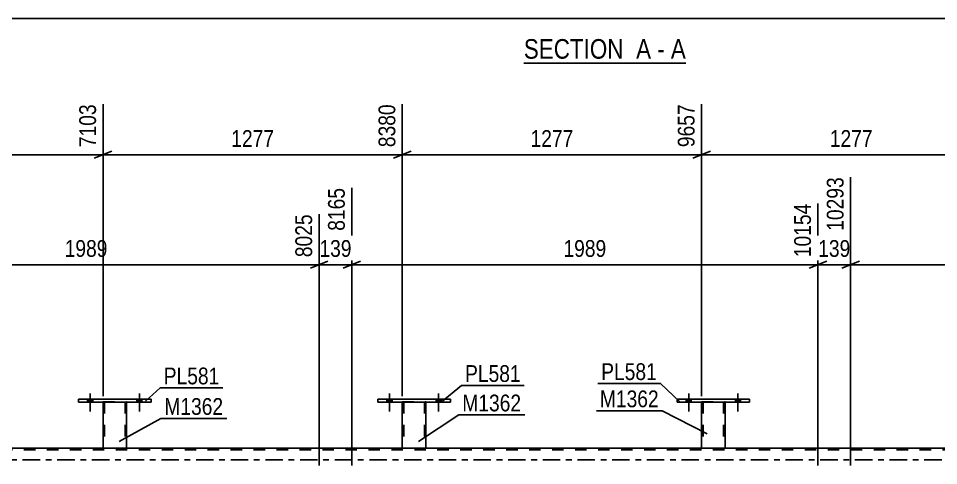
# Model space of a CAD drawing. Header units: millimetres. Extents: x 0 to 841, y 0 to 594.
# Drawn here: x 319.1 to 476.1, y 436.5 to 512.8 of the extents above; entities that cross this region are included whole.
import ezdxf

# ---------------------------------------------------------------- set-up
doc = ezdxf.new("R2010")
doc.units = ezdxf.units.MM
doc.linetypes.add('DXK_LINE_DOT2', pattern=[3.9198, 1.9599, -1.9599])
doc.linetypes.add('DXK_LINE_DOT3', pattern=[5.9187, 2.979, -0.9799, 0.9799, -0.9799])
doc.styles.add('Arial Narrow', font='ARIALN.TTF', dxfattribs={"height": 0.2})

# ---------------------------------------------------------------- blocks, each defined once
blk = doc.blocks.new('Unknown-103609051-11 - 5463')
at = {"color": 6, "linetype": 'Continuous'}
blk.add_line((405.32, 505.18), (432.97, 505.18), dxfattribs=at)
at = {"color": 0, "linetype": 'Continuous'}
for points in [[(423.43, 505.93), (423.43, 509.43), (405.32, 509.43), (405.32, 505.93)], [(427.04, 505.93), (427.04, 509.43), (424.48, 509.43), (424.48, 505.93)], [(429.36, 505.93), (429.36, 509.43), (428.09, 509.43), (428.09, 505.93)], [(432.97, 505.93), (432.97, 509.43), (430.41, 509.43), (430.41, 505.93)]]:
    blk.add_wipeout(points, dxfattribs=at)
at = {"color": 7, "linetype": 'Continuous', "style": 'Arial Narrow'}
for s, p in [('SECTION ', (405.32, 505.93)), ('A', (424.48, 505.93)), ('A', (430.41, 505.93)), ('-', (428.09, 505.93))]:
    blk.add_text(s, height=3.34, dxfattribs=at).set_placement(p)
blk = doc.blocks.new('Bolt-103609051-3812 - 3646')
at = {"linetype": 'Continuous'}
for points in [[(433.02, 447.37), (433.9, 447.37), (433.9, 447.85), (433.02, 447.85)], [(441.42, 447.37), (442.3, 447.37), (442.3, 447.85), (441.42, 447.85)]]:
    blk.add_hatch(color=1, dxfattribs=at).paths.add_polyline_path(points)
at = {"color": 1, "linetype": 'Continuous'}
for p, q in [((433.02, 447.85), (433.02, 447.37)), ((433.46, 448.85), (433.46, 445.73)), ((433.9, 447.85), (433.9, 447.37)), ((441.42, 447.85), (441.42, 447.37)), ((441.86, 448.85), (441.86, 445.73)), ((442.3, 447.85), (442.3, 447.37))]:
    blk.add_line(p, q, dxfattribs=at)
blk = doc.blocks.new('Bolt-103609051-3813 - 3646')
at = {"linetype": 'Continuous'}
for points in [[(433.02, 447.37), (433.9, 447.37), (433.9, 447.85), (433.02, 447.85)], [(441.42, 447.37), (442.3, 447.37), (442.3, 447.85), (441.42, 447.85)]]:
    blk.add_hatch(color=1, dxfattribs=at).paths.add_polyline_path(points)
at = {"color": 1, "linetype": 'Continuous'}
for p, q in [((433.02, 447.85), (433.02, 447.37)), ((433.46, 448.85), (433.46, 445.73)), ((433.9, 447.85), (433.9, 447.37)), ((441.42, 447.85), (441.42, 447.37)), ((441.86, 448.85), (441.86, 445.73)), ((442.3, 447.85), (442.3, 447.37))]:
    blk.add_line(p, q, dxfattribs=at)
blk = doc.blocks.new('Part-103609051-3722 - 3646')
at = {"color": 7, "linetype": 'DXK_LINE_DOT2'}
for p, q in [((435.66, 447.38), (439.66, 447.38)), ((435.66, 447.37), (435.66, 447.38)), ((435.66, 447.38), (435.66, 447.37)), ((435.9, 447.38), (435.9, 439.53)), ((439.42, 447.38), (439.42, 439.53)), ((439.66, 447.38), (439.66, 447.37)), ((439.66, 447.37), (439.66, 447.38)), ((439.36, 439.53), (439.4, 439.53)), ((439.36, 439.53), (439.4, 439.53)), ((439.4, 439.53), (439.42, 439.53)), ((439.4, 439.53), (439.42, 439.53))]:
    blk.add_line(p, q, dxfattribs=at)
at = {"color": 2, "linetype": 'Continuous'}
for p, q in [((435.66, 447.37), (435.66, 439.53)), ((439.66, 447.37), (439.66, 439.53)), ((435.66, 439.53), (439.66, 439.53))]:
    blk.add_line(p, q, dxfattribs=at)
blk = doc.blocks.new('Part-103609051-3727 - 3646')
at = {"color": 2, "linetype": 'Continuous'}
for p, q in [((431.46, 447.85), (431.46, 447.37)), ((443.86, 447.85), (431.46, 447.85)), ((443.86, 447.37), (443.86, 447.85)), ((431.46, 447.37), (443.86, 447.37))]:
    blk.add_line(p, q, dxfattribs=at)
blk = doc.blocks.new('Part-103609051-3732 - 3646')
at = {"color": 7, "linetype": 'DXK_LINE_DOT2'}
for p, q in [((384.58, 447.38), (388.58, 447.38)), ((384.58, 447.37), (384.58, 447.38)), ((384.58, 447.38), (384.58, 447.37)), ((384.82, 447.38), (384.82, 439.53)), ((388.34, 447.38), (388.34, 439.53)), ((388.58, 447.38), (388.58, 447.37)), ((388.58, 447.37), (388.58, 447.38)), ((388.28, 439.53), (388.32, 439.53)), ((388.28, 439.53), (388.32, 439.53)), ((388.32, 439.53), (388.34, 439.53)), ((388.32, 439.53), (388.34, 439.53))]:
    blk.add_line(p, q, dxfattribs=at)
at = {"color": 2, "linetype": 'Continuous'}
for p, q in [((384.58, 447.37), (384.58, 439.53)), ((388.58, 447.37), (388.58, 439.53)), ((384.58, 439.53), (388.58, 439.53))]:
    blk.add_line(p, q, dxfattribs=at)
blk = doc.blocks.new('Part-103609051-3737 - 3646')
at = {"color": 2, "linetype": 'Continuous'}
for p, q in [((380.38, 447.85), (380.38, 447.37)), ((392.78, 447.85), (380.38, 447.85)), ((392.78, 447.37), (392.78, 447.85)), ((380.38, 447.37), (392.78, 447.37))]:
    blk.add_line(p, q, dxfattribs=at)
blk = doc.blocks.new('Part-103609051-3742 - 3646')
at = {"color": 7, "linetype": 'DXK_LINE_DOT2'}
for p, q in [((333.5, 447.38), (337.5, 447.38)), ((333.5, 447.37), (333.5, 447.38)), ((333.5, 447.38), (333.5, 447.37)), ((333.74, 447.38), (333.74, 439.53)), ((337.26, 447.38), (337.26, 439.53)), ((337.5, 447.38), (337.5, 447.37)), ((337.5, 447.37), (337.5, 447.38)), ((337.2, 439.53), (337.24, 439.53)), ((337.2, 439.53), (337.24, 439.53)), ((337.24, 439.53), (337.26, 439.53)), ((337.24, 439.53), (337.26, 439.53))]:
    blk.add_line(p, q, dxfattribs=at)
at = {"color": 2, "linetype": 'Continuous'}
for p, q in [((333.5, 447.37), (333.5, 439.53)), ((337.5, 447.37), (337.5, 439.53)), ((333.5, 439.53), (337.5, 439.53))]:
    blk.add_line(p, q, dxfattribs=at)
blk = doc.blocks.new('Part-103609051-3747 - 3646')
at = {"color": 2, "linetype": 'Continuous'}
for p, q in [((329.3, 447.85), (329.3, 447.37)), ((341.7, 447.85), (329.3, 447.85)), ((341.7, 447.37), (341.7, 447.85)), ((329.3, 447.37), (341.7, 447.37))]:
    blk.add_line(p, q, dxfattribs=at)
blk = doc.blocks.new('Bolt-103609051-3803 - 3646')
at = {"linetype": 'Continuous'}
for points in [[(381.94, 447.37), (382.82, 447.37), (382.82, 447.85), (381.94, 447.85)], [(390.34, 447.37), (391.22, 447.37), (391.22, 447.85), (390.34, 447.85)]]:
    blk.add_hatch(color=1, dxfattribs=at).paths.add_polyline_path(points)
at = {"color": 1, "linetype": 'Continuous'}
for p, q in [((381.94, 447.85), (381.94, 447.37)), ((382.38, 448.85), (382.38, 445.73)), ((382.82, 447.85), (382.82, 447.37)), ((390.34, 447.85), (390.34, 447.37)), ((390.78, 448.85), (390.78, 445.73)), ((391.22, 447.85), (391.22, 447.37))]:
    blk.add_line(p, q, dxfattribs=at)
blk = doc.blocks.new('Bolt-103609051-3804 - 3646')
at = {"linetype": 'Continuous'}
for points in [[(330.86, 447.37), (331.74, 447.37), (331.74, 447.85), (330.86, 447.85)], [(339.26, 447.37), (340.14, 447.37), (340.14, 447.85), (339.26, 447.85)]]:
    blk.add_hatch(color=1, dxfattribs=at).paths.add_polyline_path(points)
at = {"color": 1, "linetype": 'Continuous'}
for p, q in [((330.86, 447.85), (330.86, 447.37)), ((331.3, 448.85), (331.3, 445.73)), ((331.74, 447.85), (331.74, 447.37)), ((339.26, 447.85), (339.26, 447.37)), ((339.7, 448.85), (339.7, 445.73)), ((340.14, 447.85), (340.14, 447.37))]:
    blk.add_line(p, q, dxfattribs=at)
blk = doc.blocks.new('Bolt-103609051-3805 - 3646')
at = {"linetype": 'Continuous'}
for points in [[(330.86, 447.37), (331.74, 447.37), (331.74, 447.85), (330.86, 447.85)], [(339.26, 447.37), (340.14, 447.37), (340.14, 447.85), (339.26, 447.85)]]:
    blk.add_hatch(color=1, dxfattribs=at).paths.add_polyline_path(points)
at = {"color": 1, "linetype": 'Continuous'}
for p, q in [((330.86, 447.85), (330.86, 447.37)), ((331.3, 448.85), (331.3, 445.73)), ((331.74, 447.85), (331.74, 447.37)), ((339.26, 447.85), (339.26, 447.37)), ((339.7, 448.85), (339.7, 445.73)), ((340.14, 447.85), (340.14, 447.37))]:
    blk.add_line(p, q, dxfattribs=at)
blk = doc.blocks.new('Bolt-103609051-3814 - 3646')
at = {"linetype": 'Continuous'}
for points in [[(381.94, 447.37), (382.82, 447.37), (382.82, 447.85), (381.94, 447.85)], [(390.34, 447.37), (391.22, 447.37), (391.22, 447.85), (390.34, 447.85)]]:
    blk.add_hatch(color=1, dxfattribs=at).paths.add_polyline_path(points)
at = {"color": 1, "linetype": 'Continuous'}
for p, q in [((381.94, 447.85), (381.94, 447.37)), ((382.38, 448.85), (382.38, 445.73)), ((382.82, 447.85), (382.82, 447.37)), ((390.34, 447.85), (390.34, 447.37)), ((390.78, 448.85), (390.78, 445.73)), ((391.22, 447.85), (391.22, 447.37))]:
    blk.add_line(p, q, dxfattribs=at)
blk = doc.blocks.new('Part-103609051-4077 - 3646')
at = {"color": 2, "linetype": 'Continuous'}
blk.add_line((486.74, 439.53), (106.7, 439.53), dxfattribs=at)
at = {"color": 7, "linetype": 'DXK_LINE_DOT2'}
blk.add_line((608.1, 439.21), (106.7, 439.21), dxfattribs=at)
at = {"color": 7, "linetype": 'DXK_LINE_DOT3'}
blk.add_line((106.7, 437.53), (608.1, 437.53), dxfattribs=at)
blk = doc.blocks.new('StraightDimension-103609051-6358 - 5463')
at = {"color": 7, "linetype": 'Continuous'}
blk.add_line((64.14, 512.8), (771.24, 512.8), dxfattribs=at)
blk = doc.blocks.new('StraightDimension-103609051-13829 - 3646')
at = {"color": 7, "linetype": 'Continuous'}
for p, q in [((375.96, 436.53), (375.96, 483.89)), ((455.52, 436.53), (455.52, 481.22)), ((377.46, 471.38), (374.46, 470.18)), ((454.02, 470.18), (457.02, 471.38)), ((375.96, 470.78), (455.52, 470.78))]:
    blk.add_line(p, q, dxfattribs=at)
at = {"color": 0, "linetype": 'Continuous'}
blk.add_wipeout([(454.92, 481.82), (450.72, 481.82), (450.72, 471.48), (454.92, 471.48)], dxfattribs=at)
at = {"color": 0}
blk.add_wipeout([(419.99, 471.53), (419.99, 475.73), (411.48, 475.73), (411.48, 471.53)], dxfattribs=at)
at = {"color": 3, "linetype": 'Continuous', "style": 'Arial Narrow'}
blk.add_text('10154', height=2.863, rotation=90.0002, dxfattribs=at).set_placement((454.32, 472.08))
at = {"color": 3, "style": 'Arial Narrow'}
blk.add_text('1989', height=2.863, dxfattribs=at).set_placement((412.08, 472.13))
blk = doc.blocks.new('StraightDimension-103609051-13828 - 3646')
at = {"color": 7, "linetype": 'Continuous'}
for p, q in [((461.09, 436.53), (461.09, 485.72)), ((455.52, 436.53), (455.52, 481.22)), ((454.02, 470.18), (457.02, 471.38)), ((462.59, 471.38), (459.59, 470.18)), ((455.52, 470.78), (461.09, 470.78))]:
    blk.add_line(p, q, dxfattribs=at)
at = {"color": 0}
blk.add_wipeout([(461.65, 471.53), (461.65, 475.73), (454.96, 475.73), (454.96, 471.53)], dxfattribs=at)
at = {"color": 3, "style": 'Arial Narrow'}
blk.add_text('139', height=2.863, dxfattribs=at).set_placement((455.56, 472.13))
at = {"color": 0, "linetype": 'Continuous'}
blk.add_wipeout([(460.49, 486.32), (456.29, 486.32), (456.29, 475.98), (460.49, 475.98)], dxfattribs=at)
at = {"color": 3, "linetype": 'Continuous', "style": 'Arial Narrow'}
blk.add_text('10293', height=2.863, rotation=90.0002, dxfattribs=at).set_placement((459.89, 476.58))
blk = doc.blocks.new('StraightDimension-103609051-14126 - 3646')
at = {"color": 7, "linetype": 'Continuous'}
for p, q in [((384.58, 448.38), (384.58, 498.15)), ((435.66, 448.38), (435.66, 498.15)), ((386.08, 490.14), (383.08, 488.94)), ((434.16, 488.94), (437.16, 490.14)), ((384.58, 489.54), (435.66, 489.54))]:
    blk.add_line(p, q, dxfattribs=at)
at = {"color": 0, "linetype": 'Continuous'}
blk.add_wipeout([(435.06, 498.75), (430.86, 498.75), (430.86, 490.24), (435.06, 490.24)], dxfattribs=at)
at = {"color": 0}
blk.add_wipeout([(414.38, 490.29), (414.38, 494.49), (405.86, 494.49), (405.86, 490.29)], dxfattribs=at)
at = {"color": 3, "linetype": 'Continuous', "style": 'Arial Narrow'}
blk.add_text('9657', height=2.863, rotation=90.0002, dxfattribs=at).set_placement((434.46, 490.84))
at = {"color": 3, "style": 'Arial Narrow'}
blk.add_text('1277', height=2.863, dxfattribs=at).set_placement((406.46, 490.89))
blk = doc.blocks.new('StraightDimension-103609051-13827 - 3646')
at = {"color": 7, "linetype": 'Continuous'}
for p, q in [((461.09, 436.53), (461.09, 485.72)), ((540.65, 436.53), (540.65, 481.22)), ((462.59, 471.38), (459.59, 470.18)), ((539.15, 470.18), (542.15, 471.38)), ((461.09, 470.78), (540.65, 470.78))]:
    blk.add_line(p, q, dxfattribs=at)
at = {"color": 0, "linetype": 'Continuous'}
blk.add_wipeout([(540.05, 481.82), (535.85, 481.82), (535.85, 471.48), (540.05, 471.48)], dxfattribs=at)
at = {"color": 0}
blk.add_wipeout([(505.13, 471.53), (505.13, 475.73), (496.62, 475.73), (496.62, 471.53)], dxfattribs=at)
at = {"color": 3, "linetype": 'Continuous', "style": 'Arial Narrow'}
blk.add_text('12282', height=2.863, rotation=90.0002, dxfattribs=at).set_placement((539.45, 472.08))
at = {"color": 3, "style": 'Arial Narrow'}
blk.add_text('1989', height=2.863, dxfattribs=at).set_placement((497.22, 472.13))
blk = doc.blocks.new('StraightDimension-103609051-13830 - 3646')
at = {"color": 7, "linetype": 'Continuous'}
for p, q in [((375.96, 436.53), (375.96, 483.89)), ((370.38, 436.53), (370.38, 479.39)), ((368.88, 470.18), (371.88, 471.38)), ((377.46, 471.38), (374.46, 470.18)), ((370.38, 470.78), (375.96, 470.78))]:
    blk.add_line(p, q, dxfattribs=at)
at = {"color": 0}
blk.add_wipeout([(376.51, 471.53), (376.51, 475.73), (369.83, 475.73), (369.83, 471.53)], dxfattribs=at)
at = {"color": 3, "style": 'Arial Narrow'}
blk.add_text('139', height=2.863, dxfattribs=at).set_placement((370.43, 472.13))
at = {"color": 0, "linetype": 'Continuous'}
blk.add_wipeout([(375.36, 484.49), (371.16, 484.49), (371.16, 475.98), (375.36, 475.98)], dxfattribs=at)
at = {"color": 3, "linetype": 'Continuous', "style": 'Arial Narrow'}
blk.add_text('8165', height=2.863, rotation=90.0002, dxfattribs=at).set_placement((374.76, 476.58))
blk = doc.blocks.new('StraightDimension-103609051-13831 - 3646')
at = {"color": 7, "linetype": 'Continuous'}
for p, q in [((290.82, 436.53), (290.82, 483.89)), ((370.38, 436.53), (370.38, 479.39)), ((292.32, 471.38), (289.32, 470.18)), ((368.88, 470.18), (371.88, 471.38)), ((290.82, 470.78), (370.38, 470.78))]:
    blk.add_line(p, q, dxfattribs=at)
at = {"color": 0, "linetype": 'Continuous'}
blk.add_wipeout([(369.78, 479.99), (365.58, 479.99), (365.58, 471.48), (369.78, 471.48)], dxfattribs=at)
at = {"color": 0}
blk.add_wipeout([(334.86, 471.53), (334.86, 475.73), (326.35, 475.73), (326.35, 471.53)], dxfattribs=at)
at = {"color": 3, "linetype": 'Continuous', "style": 'Arial Narrow'}
blk.add_text('8025', height=2.863, rotation=90.0002, dxfattribs=at).set_placement((369.18, 472.08))
at = {"color": 3, "style": 'Arial Narrow'}
blk.add_text('1989', height=2.863, dxfattribs=at).set_placement((326.95, 472.13))
blk = doc.blocks.new('StraightDimension-103609051-14125 - 3646')
at = {"color": 7, "linetype": 'Continuous'}
for p, q in [((486.74, 448.38), (486.74, 499.98)), ((435.66, 448.38), (435.66, 498.15)), ((437.16, 490.14), (434.16, 488.94)), ((485.24, 488.94), (488.24, 490.14)), ((435.66, 489.54), (486.74, 489.54))]:
    blk.add_line(p, q, dxfattribs=at)
at = {"color": 0, "linetype": 'Continuous'}
blk.add_wipeout([(486.14, 500.58), (481.94, 500.58), (481.94, 490.24), (486.14, 490.24)], dxfattribs=at)
at = {"color": 0}
blk.add_wipeout([(465.46, 490.29), (465.46, 494.49), (456.94, 494.49), (456.94, 490.29)], dxfattribs=at)
at = {"color": 3, "linetype": 'Continuous', "style": 'Arial Narrow'}
blk.add_text('10934', height=2.863, rotation=90.0002, dxfattribs=at).set_placement((485.54, 490.84))
at = {"color": 3, "style": 'Arial Narrow'}
blk.add_text('1277', height=2.863, dxfattribs=at).set_placement((457.54, 490.89))
blk = doc.blocks.new('StraightDimension-103609051-14127 - 3646')
at = {"color": 7, "linetype": 'Continuous'}
for p, q in [((333.5, 448.38), (333.5, 498.15)), ((384.58, 448.38), (384.58, 498.15)), ((335, 490.14), (332, 488.94)), ((383.08, 488.94), (386.08, 490.14)), ((333.5, 489.54), (384.58, 489.54))]:
    blk.add_line(p, q, dxfattribs=at)
at = {"color": 0, "linetype": 'Continuous'}
blk.add_wipeout([(383.98, 498.75), (379.78, 498.75), (379.78, 490.24), (383.98, 490.24)], dxfattribs=at)
at = {"color": 0}
blk.add_wipeout([(363.3, 490.29), (363.3, 494.49), (354.78, 494.49), (354.78, 490.29)], dxfattribs=at)
at = {"color": 3, "linetype": 'Continuous', "style": 'Arial Narrow'}
blk.add_text('8380', height=2.863, rotation=90.0002, dxfattribs=at).set_placement((383.38, 490.84))
at = {"color": 3, "style": 'Arial Narrow'}
blk.add_text('1277', height=2.863, dxfattribs=at).set_placement((355.38, 490.89))
blk = doc.blocks.new('StraightDimension-103609051-14128 - 3646')
at = {"color": 7, "linetype": 'Continuous'}
for p, q in [((282.42, 448.38), (282.42, 498.15)), ((333.5, 448.38), (333.5, 498.15)), ((283.92, 490.14), (280.92, 488.94)), ((332, 488.94), (335, 490.14)), ((282.42, 489.54), (333.5, 489.54))]:
    blk.add_line(p, q, dxfattribs=at)
at = {"color": 0, "linetype": 'Continuous'}
blk.add_wipeout([(332.9, 498.75), (328.7, 498.75), (328.7, 490.24), (332.9, 490.24)], dxfattribs=at)
at = {"color": 0}
blk.add_wipeout([(312.21, 490.29), (312.21, 494.49), (303.7, 494.49), (303.7, 490.29)], dxfattribs=at)
at = {"color": 3, "linetype": 'Continuous', "style": 'Arial Narrow'}
blk.add_text('7103', height=2.863, rotation=90.0002, dxfattribs=at).set_placement((332.3, 490.84))
at = {"color": 3, "style": 'Arial Narrow'}
blk.add_text('1277', height=2.863, dxfattribs=at).set_placement((304.3, 490.89))
blk = doc.blocks.new('Mark-103609051-3718 - 3646')
at = {"color": 0}
blk.add_wipeout([(428.35, 446.48), (428.35, 449.48), (418.3, 449.48), (418.3, 446.48)], dxfattribs=at)
blk.add_wipeout([(428.35, 446.48), (428.35, 449.48), (418.3, 449.48), (418.3, 446.48)], dxfattribs=at)
at = {"color": 30, "linetype": 'Continuous'}
for p in [(417.7, 445.88), (436.58, 441.93)]:
    blk.add_line(p, (428.95, 445.88), dxfattribs=at)
at = {"color": 3, "style": 'Arial Narrow'}
blk.add_text('M1362', height=2.863, dxfattribs=at).set_placement((418.3, 446.48))
blk = doc.blocks.new('Mark-103609051-3733 - 3646')
at = {"color": 0}
blk.add_wipeout([(404.79, 450.8), (404.79, 453.8), (395.29, 453.8), (395.29, 450.8)], dxfattribs=at)
blk.add_wipeout([(404.79, 450.8), (404.79, 453.8), (395.29, 453.8), (395.29, 450.8)], dxfattribs=at)
at = {"color": 30, "linetype": 'Continuous'}
for p, q in [((391.19, 447.37), (394.69, 450.2)), ((394.69, 450.2), (405.39, 450.2))]:
    blk.add_line(p, q, dxfattribs=at)
at = {"color": 3, "style": 'Arial Narrow'}
blk.add_text('PL581', height=2.863, dxfattribs=at).set_placement((395.29, 450.8))
blk = doc.blocks.new('Mark-103609051-3723 - 3646')
at = {"color": 0}
blk.add_wipeout([(428.03, 451.12), (428.03, 454.12), (418.52, 454.12), (418.52, 451.12)], dxfattribs=at)
blk.add_wipeout([(428.03, 451.12), (428.03, 454.12), (418.52, 454.12), (418.52, 451.12)], dxfattribs=at)
at = {"color": 30, "linetype": 'Continuous'}
for p in [(417.92, 450.52), (431.95, 447.4)]:
    blk.add_line(p, (428.63, 450.52), dxfattribs=at)
at = {"color": 3, "style": 'Arial Narrow'}
blk.add_text('PL581', height=2.863, dxfattribs=at).set_placement((418.52, 451.12))
blk = doc.blocks.new('Mark-103609051-3728 - 3646')
at = {"color": 0}
blk.add_wipeout([(404.87, 445.78), (404.87, 448.78), (394.82, 448.78), (394.82, 445.78)], dxfattribs=at)
blk.add_wipeout([(404.87, 445.78), (404.87, 448.78), (394.82, 448.78), (394.82, 445.78)], dxfattribs=at)
at = {"color": 30, "linetype": 'Continuous'}
for p, q in [((387.35, 440.64), (394.22, 445.18)), ((394.22, 445.18), (405.47, 445.18))]:
    blk.add_line(p, q, dxfattribs=at)
at = {"color": 3, "style": 'Arial Narrow'}
blk.add_text('M1362', height=2.863, dxfattribs=at).set_placement((394.82, 445.78))
blk = doc.blocks.new('Mark-103609051-3738 - 3646')
at = {"color": 0}
blk.add_wipeout([(354.02, 445.18), (354.02, 448.18), (343.96, 448.18), (343.96, 445.18)], dxfattribs=at)
blk.add_wipeout([(354.02, 445.18), (354.02, 448.18), (343.96, 448.18), (343.96, 445.18)], dxfattribs=at)
at = {"color": 30, "linetype": 'Continuous'}
for p, q in [((336.27, 440.64), (343.36, 444.58)), ((343.36, 444.58), (354.62, 444.58))]:
    blk.add_line(p, q, dxfattribs=at)
at = {"color": 3, "style": 'Arial Narrow'}
blk.add_text('M1362', height=2.863, dxfattribs=at).set_placement((343.96, 445.18))
blk = doc.blocks.new('Mark-103609051-3743 - 3646')
at = {"color": 0}
blk.add_wipeout([(353.36, 450.39), (353.36, 453.39), (343.86, 453.39), (343.86, 450.39)], dxfattribs=at)
blk.add_wipeout([(353.36, 450.39), (353.36, 453.39), (343.86, 453.39), (343.86, 450.39)], dxfattribs=at)
at = {"color": 30, "linetype": 'Continuous'}
for p, q in [((340.76, 447.54), (343.26, 449.79)), ((343.26, 449.79), (353.96, 449.79))]:
    blk.add_line(p, q, dxfattribs=at)
at = {"color": 3, "style": 'Arial Narrow'}
blk.add_text('PL581', height=2.863, dxfattribs=at).set_placement((343.86, 450.39))

msp = doc.modelspace()

# ---------------------------------------------------------------- block references
for name in ['StraightDimension-103609051-6358 - 5463', 'Unknown-103609051-11 - 5463', 'Part-103609051-3747 - 3646', 'Bolt-103609051-3804 - 3646', 'Bolt-103609051-3805 - 3646', 'Part-103609051-3737 - 3646', 'Bolt-103609051-3803 - 3646', 'Bolt-103609051-3814 - 3646', 'Part-103609051-3727 - 3646', 'Bolt-103609051-3812 - 3646', 'Bolt-103609051-3813 - 3646', 'Part-103609051-3742 - 3646', 'Part-103609051-3732 - 3646', 'Part-103609051-3722 - 3646', 'Part-103609051-4077 - 3646']:
    msp.add_blockref(name, (0, 0))

# ---------------------------------------------------------------- next in the draw order: block references
msp.add_blockref('StraightDimension-103609051-13829 - 3646', (0, 0))

# ---------------------------------------------------------------- next in the draw order: block references
for name in ['StraightDimension-103609051-14126 - 3646', 'StraightDimension-103609051-13828 - 3646', 'StraightDimension-103609051-13830 - 3646']:
    msp.add_blockref(name, (0, 0))

# ---------------------------------------------------------------- next in the draw order: block references
for name in ['StraightDimension-103609051-13827 - 3646', 'StraightDimension-103609051-13831 - 3646', 'Mark-103609051-3733 - 3646']:
    msp.add_blockref(name, (0, 0))

# ---------------------------------------------------------------- next in the draw order: block references
for name in ['StraightDimension-103609051-14125 - 3646', 'StraightDimension-103609051-14127 - 3646', 'Mark-103609051-3728 - 3646']:
    msp.add_blockref(name, (0, 0))

# ---------------------------------------------------------------- next in the draw order: block references
for name in ['StraightDimension-103609051-14128 - 3646', 'Mark-103609051-3718 - 3646', 'Mark-103609051-3738 - 3646']:
    msp.add_blockref(name, (0, 0))

# ---------------------------------------------------------------- next in the draw order: block references
for name in ['Mark-103609051-3723 - 3646', 'Mark-103609051-3743 - 3646']:
    msp.add_blockref(name, (0, 0))

doc.saveas('drawing.dxf')
